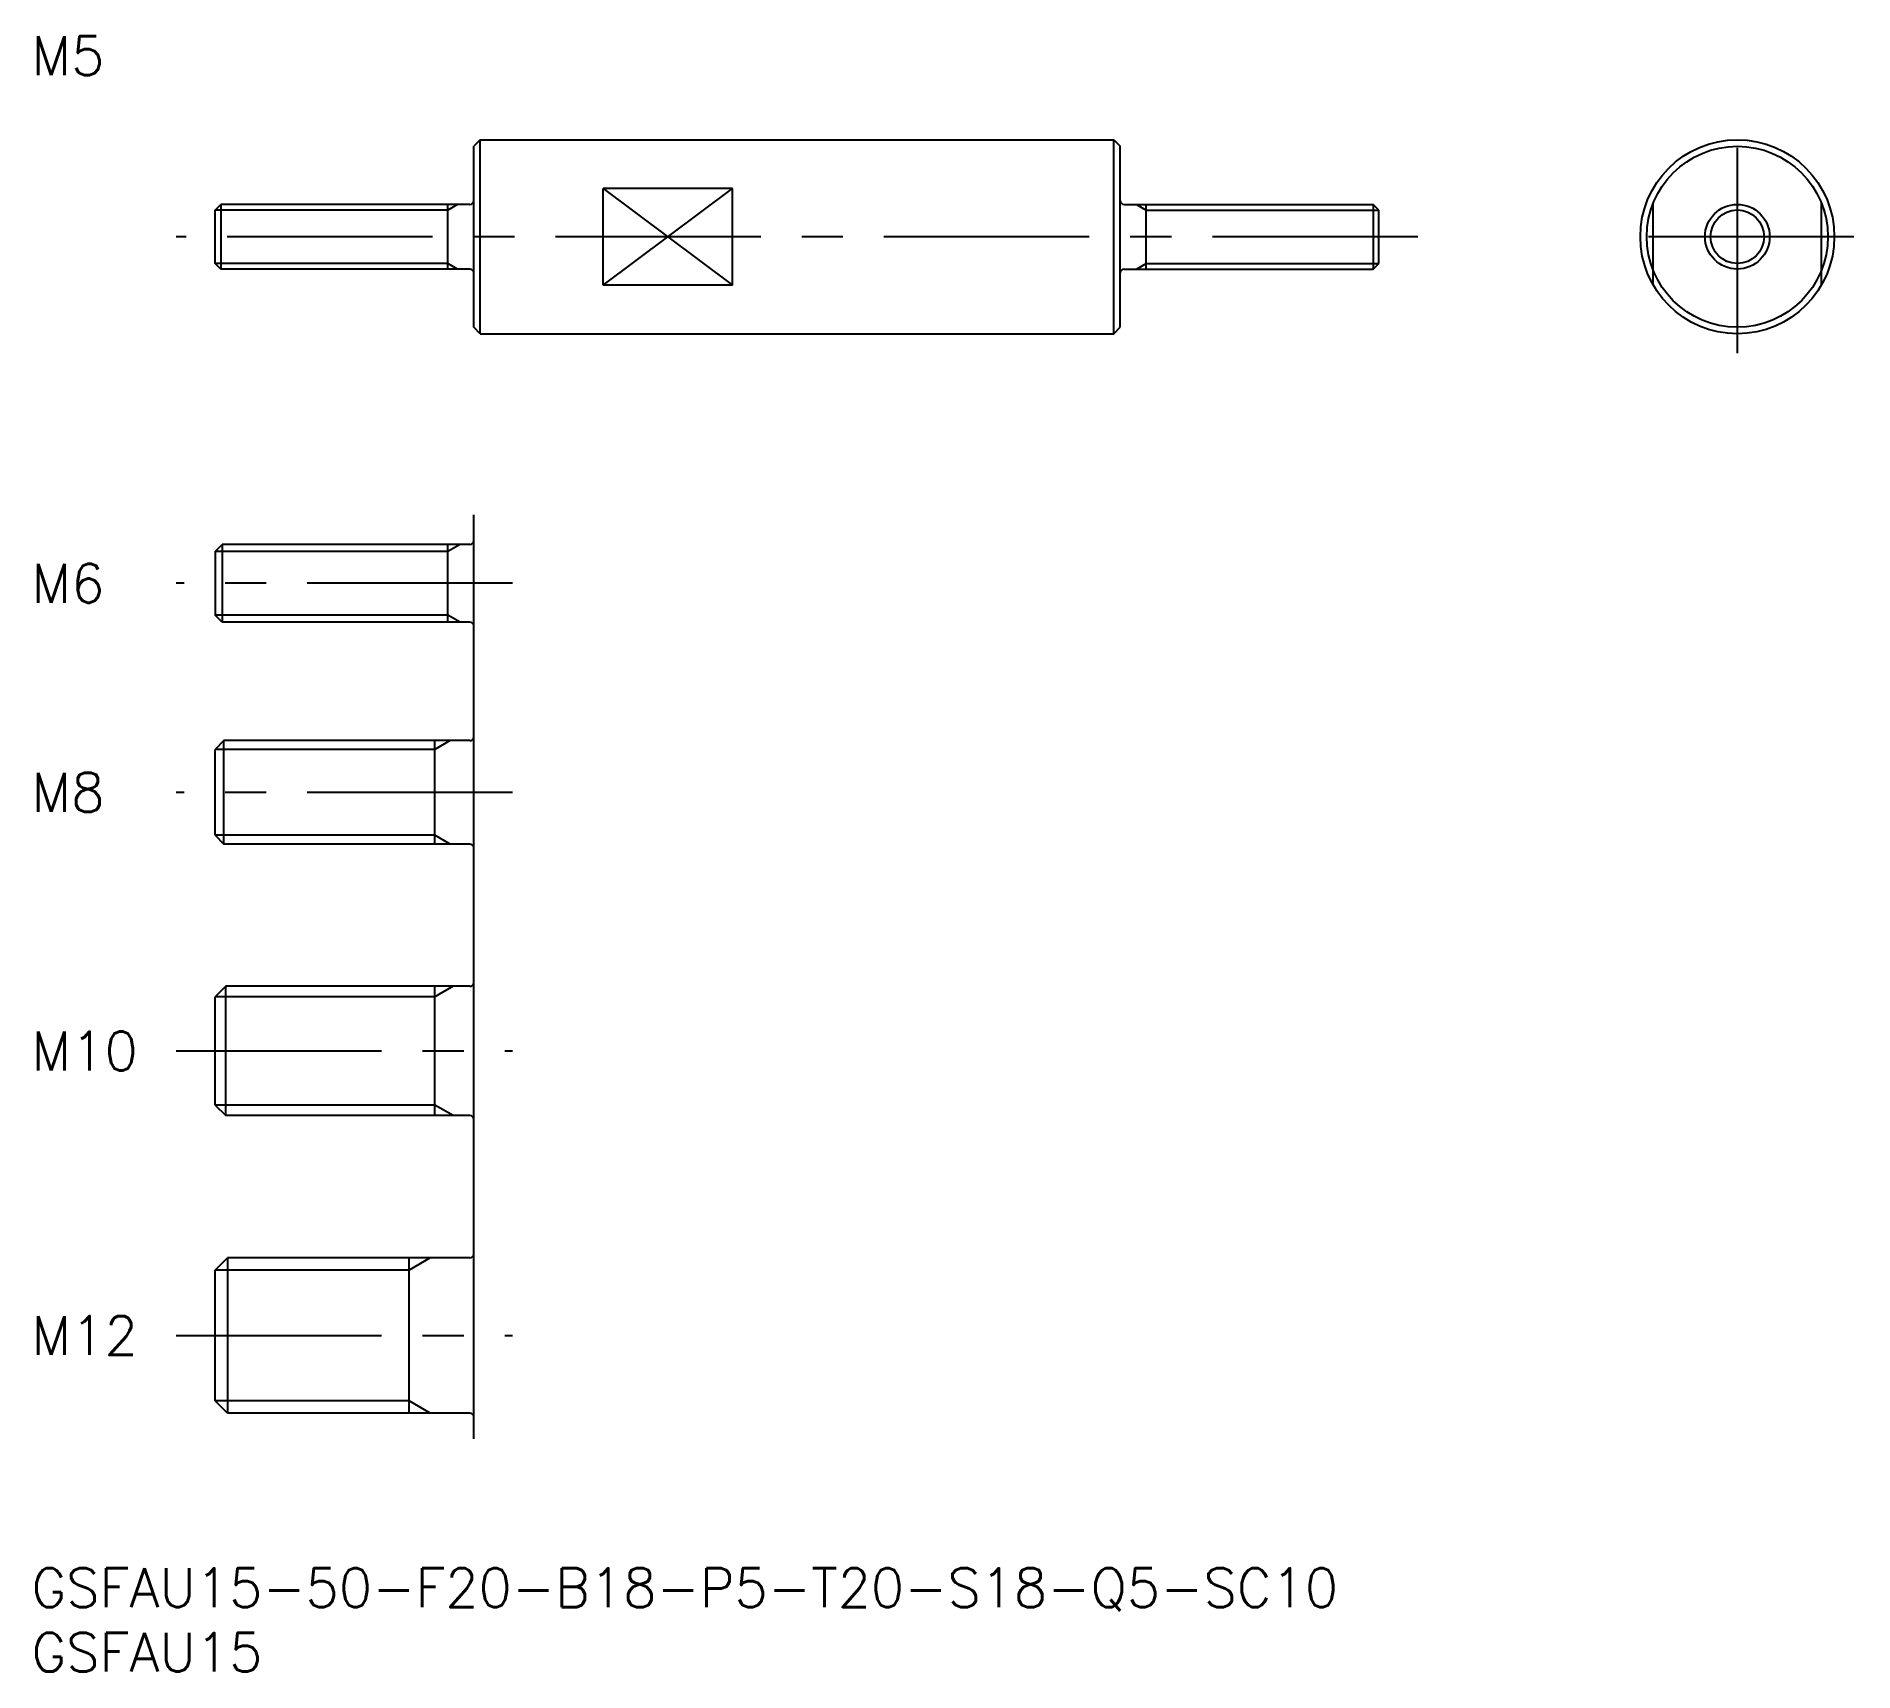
# Model space of a CAD drawing. Extents: x 0 to 141, y -8 to 118.
import ezdxf

# ---------------------------------------------------------------- set-up
doc = ezdxf.new("R2010")
doc.units = 0
doc.header["$LTSCALE"] = 0.5
doc.linetypes.add('CENTER', pattern=[50.8, 31.75, -6.35, 6.35, -6.35])
doc.linetypes.add('DASHED', pattern=[19.05, 12.7, -6.35])
for name, color, linetype in [('MSM_CENTER', 1, 'CENTER'), ('MSM_CONTINUOUS', 7, 'CONTINUOUS'), ('MSM_DASHED', 4, 'DASHED'), ('MSM_NARROW', 5, 'CONTINUOUS'), ('MSM_PART_NUMBER', 7, 'CONTINUOUS')]:
    doc.layers.add(name, color=color, linetype=linetype)
doc.styles.get("Standard").update_dxf_attribs({"font": 'txt.shx', "height": 1.5, "bigfont": 'bigfont.shx'})

# ---------------------------------------------------------------- blocks, each defined once
blk = doc.blocks.new('*U31')
at = {"layer": 'MSM_PART_NUMBER'}
blk.add_text('GSFAU15-50-F20-B18-P5-T20-S18-Q5-SC10', height=3, dxfattribs=at).set_placement((0, -3))
blk = doc.blocks.new('*U32')
at = {"layer": 'MSM_PART_NUMBER'}
blk.add_text('GSFAU15', height=3, dxfattribs=at).set_placement((0, -8))

msp = doc.modelspace()

# ---------------------------------------------------------------- linework, layer by layer
at = {"layer": 'MSM_CENTER'}
for p, q in [((131.93, 93.97), (131.93, 111.97)), ((107.21, 102.97), (11.21, 102.97)), ((140.93, 102.97), (122.93, 102.97)), ((37.21, 76.17), (11.21, 76.17)), ((37.21, 76.17), (11.21, 76.17)), ((37.21, 60), (11.21, 60)), ((11.21, 40), (37.21, 40)), ((11.21, 18), (37.21, 18))]:
    msp.add_line(p, q, dxfattribs=at)
at = {"layer": 'MSM_CONTINUOUS'}
for p, q in [((34.71, 110.47), (34.21, 109.97)), ((34.21, 95.97), (34.21, 109.97)), ((34.71, 95.47), (34.71, 110.47)), ((34.71, 110.47), (83.71, 110.47)), ((83.71, 95.47), (83.71, 110.47)), ((83.71, 110.47), (84.21, 109.97)), ((84.21, 95.97), (84.21, 109.97)), ((14.21, 105.03), (14.65, 105.47)), ((33.91, 105.47), (14.65, 105.47)), ((14.65, 105.47), (14.65, 100.47)), ((32.21, 100.47), (32.21, 105.47)), ((44.21, 99.23), (44.21, 106.71)), ((54.21, 106.71), (44.21, 106.71)), ((54.21, 99.23), (54.21, 106.71)), ((84.51, 105.47), (103.78, 105.47)), ((86.21, 100.47), (86.21, 105.47)), ((104.21, 105.03), (103.78, 105.47)), ((103.78, 105.47), (103.78, 100.47)), ((14.21, 100.9), (14.21, 105.03)), ((104.21, 100.9), (104.21, 105.03)), ((14.65, 100.47), (14.21, 100.9)), ((33.91, 100.47), (14.65, 100.47)), ((84.51, 100.47), (103.78, 100.47)), ((103.78, 100.47), (104.21, 100.9)), ((54.21, 99.23), (44.21, 99.23)), ((34.71, 95.47), (34.21, 95.97)), ((83.71, 95.47), (84.21, 95.97)), ((34.71, 95.47), (83.71, 95.47)), ((34.21, 10), (34.21, 81.47)), ((14.21, 78.63), (14.76, 79.17)), ((33.91, 79.17), (14.76, 79.17)), ((14.76, 79.17), (14.76, 73.17)), ((32.21, 73.17), (32.21, 79.17)), ((14.21, 78.63), (14.21, 73.71)), ((14.76, 73.17), (14.21, 73.71)), ((33.91, 73.17), (14.76, 73.17)), ((14.89, 64), (14.21, 63.32)), ((14.21, 56.68), (14.21, 63.32)), ((33.91, 64), (14.89, 64)), ((14.89, 56), (14.89, 64)), ((31.21, 56), (31.21, 64)), ((14.21, 56.68), (14.89, 56)), ((33.91, 56), (14.89, 56)), ((15.03, 45), (14.21, 44.19)), ((33.91, 45), (15.03, 45)), ((15.03, 35), (15.03, 45)), ((31.21, 35), (31.21, 45)), ((14.21, 35.81), (14.21, 44.19)), ((14.21, 35.81), (15.03, 35)), ((33.91, 35), (15.03, 35)), ((14.21, 23.05), (15.16, 24)), ((33.91, 24), (15.16, 24)), ((15.16, 24), (15.16, 12)), ((29.21, 12), (29.21, 24)), ((14.21, 12.95), (14.21, 23.05)), ((15.16, 12), (14.21, 12.95)), ((33.91, 12), (15.16, 12))]:
    msp.add_line(p, q, dxfattribs=at)
for radius in [7.5, 7, 2.5]:
    msp.add_circle((131.93, 102.97), radius, dxfattribs=at)
for centre, start, end in [((33.91, 105.77), 270, 0), ((84.51, 105.77), 180, 270), ((33.91, 100.17), 0, 90), ((84.51, 100.17), 90, 180), ((33.91, 79.47), 270, 0), ((33.91, 72.87), 0, 90), ((33.91, 64.3), 270, 0), ((33.91, 55.7), 0, 90), ((33.91, 45.3), 270, 0), ((33.91, 34.7), 0, 90), ((33.91, 24.3), 270, 0), ((33.91, 11.7), 0, 90)]:
    msp.add_arc(centre, 0.3, start, end, dxfattribs=at)
at = {"layer": 'MSM_DASHED'}
for p, q in [((125.43, 99.23), (125.43, 106.71)), ((138.43, 99.23), (138.43, 106.71))]:
    msp.add_line(p, q, dxfattribs=at)
at = {"layer": 'MSM_NARROW'}
for p, q in [((32.96, 105.47), (32.21, 105.03)), ((44.21, 106.71), (54.21, 99.23)), ((44.21, 99.23), (54.21, 106.71)), ((85.46, 105.47), (86.21, 105.03)), ((32.21, 105.03), (14.21, 105.03)), ((86.21, 105.03), (104.21, 105.03)), ((32.21, 100.9), (14.21, 100.9)), ((32.96, 100.47), (32.21, 100.9)), ((85.46, 100.47), (86.21, 100.9)), ((86.21, 100.9), (104.21, 100.9)), ((33.15, 79.17), (32.21, 78.63)), ((32.21, 78.63), (14.21, 78.63)), ((32.21, 73.71), (14.21, 73.71)), ((33.15, 73.17), (32.21, 73.71)), ((31.21, 63.32), (14.21, 63.32)), ((32.39, 64), (31.21, 63.32)), ((31.21, 56.68), (14.21, 56.68)), ((32.39, 56), (31.21, 56.68)), ((32.62, 45), (31.21, 44.19)), ((31.21, 44.19), (14.21, 44.19)), ((31.21, 35.81), (14.21, 35.81)), ((32.62, 35), (31.21, 35.81)), ((30.85, 24), (29.21, 23.05)), ((29.21, 23.05), (14.21, 23.05)), ((29.21, 12.95), (14.21, 12.95)), ((30.85, 12), (29.21, 12.95))]:
    msp.add_line(p, q, dxfattribs=at)
msp.add_circle((131.93, 102.97), 2.07, dxfattribs=at)

# ---------------------------------------------------------------- block references
at = {"layer": 'MSM_CONTINUOUS'}
for name in ['*U31', '*U32']:
    msp.add_blockref(name, (0, 0), dxfattribs=at)

# ---------------------------------------------------------------- texts
at = {"layer": 'MSM_PART_NUMBER'}
for s, p in [('M5', (0, 115.47)), ('M6', (0, 74.67)), ('M8', (0, 58.5)), ('M10', (0, 38.5)), ('M12', (0, 16.5))]:
    msp.add_text(s, height=3, dxfattribs=at).set_placement(p)

doc.saveas('drawing.dxf')
